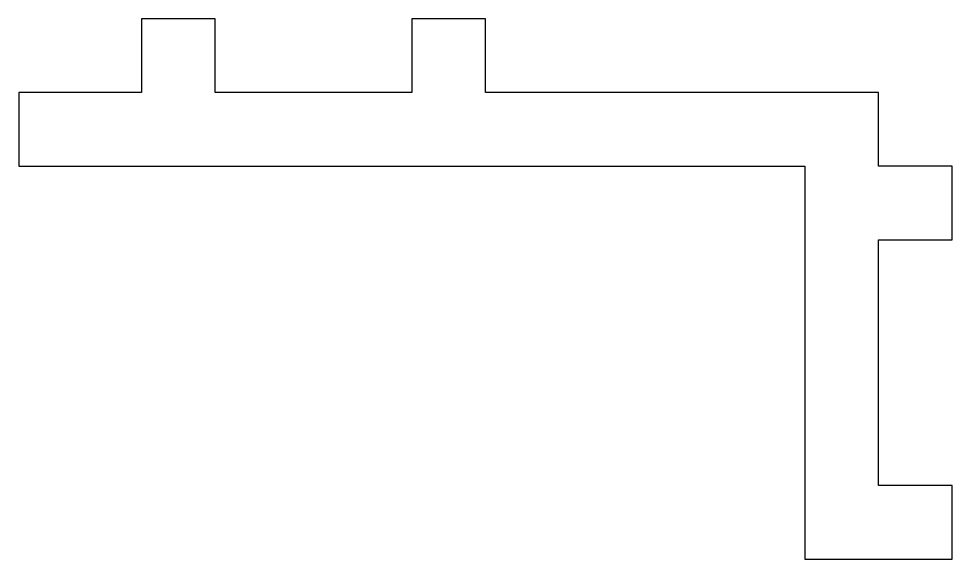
# Model space of a CAD drawing. Header units: millimetres. Extents: x 26.4 to 64.4, y 33.6 to 55.6.
import ezdxf

# ---------------------------------------------------------------- set-up
doc = ezdxf.new("R2010")
doc.units = ezdxf.units.MM

msp = doc.modelspace()

# ---------------------------------------------------------------- linework, layer by layer
msp.add_lwpolyline([(64.416, 49.566), (61.416, 49.566), (61.416, 52.566), (45.416, 52.566), (45.416, 55.566), (42.416, 55.566), (42.416, 52.566), (34.416, 52.566), (34.416, 55.566), (31.416, 55.566), (31.416, 52.566), (26.416, 52.566), (26.416, 49.566), (58.416, 49.566), (58.416, 33.566), (64.416, 33.566), (64.416, 36.566), (61.416, 36.566), (61.416, 46.566), (64.416, 46.566)], close=True)

doc.saveas('drawing.dxf')
